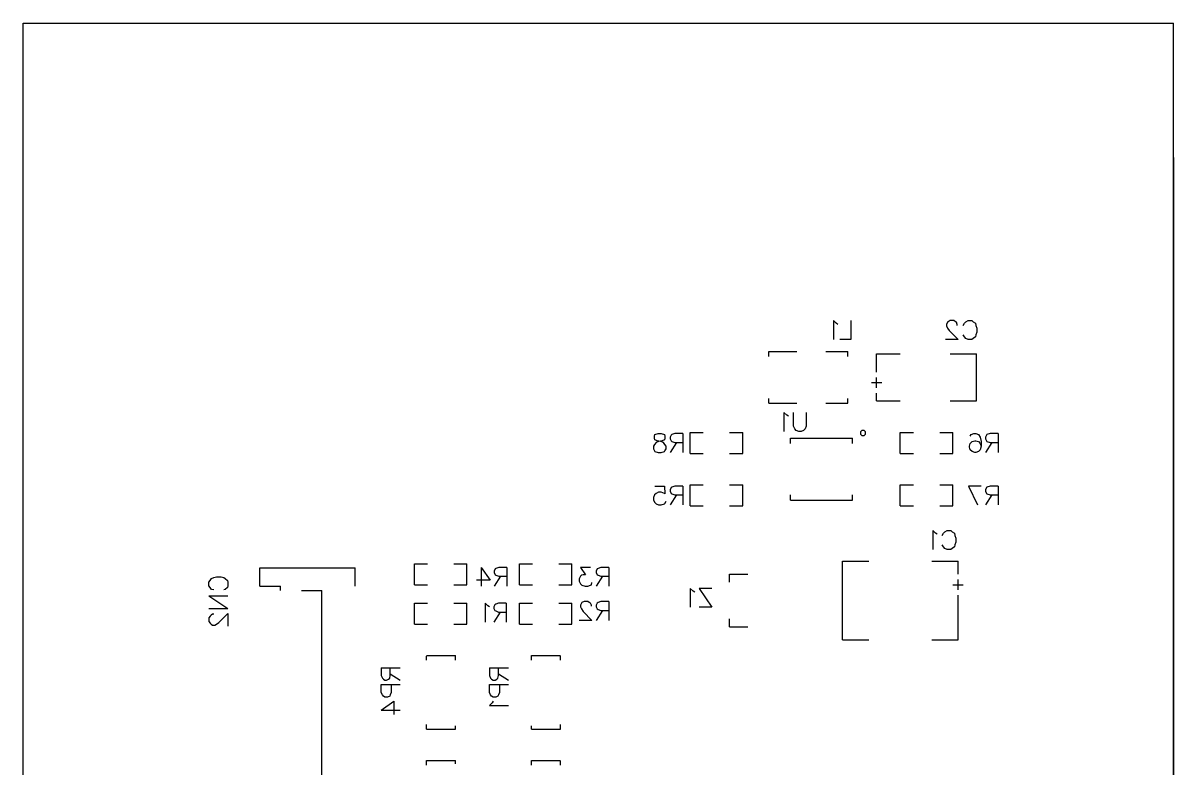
# Model space of a CAD drawing. Extents: x -5.25 to -2.24, y -1.75 to 1.75.
# Drawn here: x -5.246 to -3.055, y 0.327 to 1.748 of the extents above; entities that cross this region are included whole.
import ezdxf

# ---------------------------------------------------------------- set-up
doc = ezdxf.new("R2010")
doc.units = 0
doc.layers.add('gbo', color=1, linetype='CONTINUOUS')
doc.layers.add('gm1', color=3, linetype='CONTINUOUS')

msp = doc.modelspace()

# ---------------------------------------------------------------- linework, layer by layer
at = {"layer": 'gbo', "color": 1}
for points in [[(-5.246, 1.748), (-3.056, 1.748)], [(-5.246, 1.748), (-3.056, 1.748)], [(-5.246, -1.752), (-5.246, 1.748)], [(-3.056, -1.752), (-3.056, 1.748)], [(-3.056, -1.752), (-3.056, 1.748)], [(-3.056, -1.752), (-3.056, 1.553)], [(-3.055, -1.552), (-3.055, 1.492)], [(-3.695, 1.174), (-3.698, 1.176), (-3.703, 1.181), (-3.703, 1.145)], [(-3.67, 1.181), (-3.67, 1.145), (-3.691, 1.145)], [(-3.468, 1.172), (-3.468, 1.174), (-3.469, 1.178), (-3.471, 1.179), (-3.474, 1.181), (-3.481, 1.181), (-3.485, 1.179), (-3.486, 1.178), (-3.488, 1.174), (-3.488, 1.171), (-3.486, 1.167), (-3.483, 1.162), (-3.466, 1.145), (-3.49, 1.145)], [(-3.456, 1.172), (-3.454, 1.176), (-3.451, 1.179), (-3.447, 1.181), (-3.44, 1.181), (-3.437, 1.179), (-3.433, 1.176), (-3.432, 1.172), (-3.43, 1.167), (-3.43, 1.159), (-3.432, 1.154), (-3.433, 1.15), (-3.437, 1.147), (-3.44, 1.145), (-3.447, 1.145), (-3.451, 1.147), (-3.454, 1.15), (-3.456, 1.154)], [(-3.826, 1.122), (-3.773, 1.122)], [(-3.826, 1.113), (-3.826, 1.122)], [(-3.718, 1.122), (-3.676, 1.122)], [(-3.676, 1.113), (-3.676, 1.122)], [(-3.621, 1.083), (-3.621, 1.118)], [(-3.621, 1.118), (-3.576, 1.118)], [(-3.481, 1.118), (-3.431, 1.118)], [(-3.431, 1.028), (-3.431, 1.118)], [(-3.631, 1.063), (-3.611, 1.063)], [(-3.621, 1.053), (-3.621, 1.073)], [(-3.826, 1.024), (-3.826, 1.033)], [(-3.676, 1.024), (-3.676, 1.033)], [(-3.621, 1.028), (-3.621, 1.043)], [(-3.826, 1.024), (-3.773, 1.024)], [(-3.718, 1.024), (-3.676, 1.024)], [(-3.621, 1.028), (-3.576, 1.028)], [(-3.481, 1.028), (-3.431, 1.028)], [(-3.789, 0.999), (-3.792, 1.001), (-3.798, 1.006), (-3.798, 0.97)], [(-3.755, 1.006), (-3.755, 0.98), (-3.757, 0.975), (-3.76, 0.972), (-3.765, 0.97), (-3.769, 0.97), (-3.774, 0.972), (-3.777, 0.975), (-3.779, 0.98), (-3.779, 1.006)], [(-4.031, 0.966), (-4.025, 0.964), (-4.024, 0.961), (-4.024, 0.957), (-4.025, 0.954), (-4.029, 0.952), (-4.036, 0.951), (-4.041, 0.949), (-4.044, 0.945), (-4.046, 0.942), (-4.046, 0.937), (-4.044, 0.933), (-4.043, 0.932), (-4.037, 0.93), (-4.031, 0.93), (-4.025, 0.932), (-4.024, 0.933), (-4.022, 0.937), (-4.022, 0.942), (-4.024, 0.945), (-4.027, 0.949), (-4.032, 0.951), (-4.039, 0.952), (-4.043, 0.954), (-4.044, 0.957), (-4.044, 0.961), (-4.043, 0.964), (-4.037, 0.966), (-4.031, 0.966)], [(-3.99, 0.966), (-4.005, 0.966), (-4.011, 0.964), (-4.012, 0.963), (-4.014, 0.959), (-4.014, 0.956), (-4.012, 0.952), (-4.011, 0.951), (-4.005, 0.949), (-3.99, 0.949)], [(-3.99, 0.966), (-3.99, 0.93)], [(-3.976, 0.968), (-3.951, 0.968)], [(-3.976, 0.928), (-3.976, 0.968)], [(-3.901, 0.928), (-3.876, 0.928), (-3.876, 0.968)], [(-3.901, 0.968), (-3.876, 0.968)], [(-3.576, 0.968), (-3.551, 0.968)], [(-3.576, 0.928), (-3.576, 0.968)], [(-3.501, 0.928), (-3.476, 0.928), (-3.476, 0.968)], [(-3.501, 0.968), (-3.476, 0.968)], [(-3.443, 0.961), (-3.441, 0.964), (-3.436, 0.966), (-3.432, 0.966), (-3.427, 0.964), (-3.424, 0.959), (-3.422, 0.951), (-3.422, 0.942), (-3.424, 0.935), (-3.427, 0.932), (-3.432, 0.93), (-3.434, 0.93), (-3.439, 0.932), (-3.443, 0.935), (-3.444, 0.94), (-3.444, 0.942), (-3.443, 0.947), (-3.439, 0.951), (-3.434, 0.952), (-3.432, 0.952), (-3.427, 0.951), (-3.424, 0.947), (-3.422, 0.942)], [(-3.39, 0.966), (-3.405, 0.966), (-3.411, 0.964), (-3.412, 0.963), (-3.414, 0.959), (-3.414, 0.956), (-3.412, 0.952), (-3.411, 0.951), (-3.405, 0.949), (-3.39, 0.949)], [(-3.39, 0.966), (-3.39, 0.93)], [(-4.002, 0.949), (-4.014, 0.93)], [(-3.785, 0.947), (-3.785, 0.957), (-3.667, 0.957)], [(-3.667, 0.947), (-3.667, 0.957)], [(-3.402, 0.949), (-3.414, 0.93)], [(-3.976, 0.928), (-3.951, 0.928)], [(-3.576, 0.928), (-3.551, 0.928)], [(-4.043, 0.866), (-4.025, 0.866), (-4.024, 0.851), (-4.025, 0.852), (-4.031, 0.854), (-4.036, 0.854), (-4.041, 0.852), (-4.044, 0.849), (-4.046, 0.844), (-4.046, 0.84), (-4.044, 0.835), (-4.041, 0.832), (-4.036, 0.83), (-4.031, 0.83), (-4.025, 0.832), (-4.024, 0.833), (-4.022, 0.837)], [(-3.99, 0.866), (-4.005, 0.866), (-4.011, 0.864), (-4.012, 0.863), (-4.014, 0.859), (-4.014, 0.856), (-4.012, 0.852), (-4.011, 0.851), (-4.005, 0.849), (-3.99, 0.849)], [(-3.99, 0.866), (-3.99, 0.83)], [(-3.976, 0.828), (-3.976, 0.868), (-3.951, 0.868)], [(-3.901, 0.868), (-3.876, 0.868)], [(-3.876, 0.828), (-3.876, 0.868)], [(-3.576, 0.868), (-3.551, 0.868)], [(-3.576, 0.828), (-3.576, 0.868)], [(-3.501, 0.828), (-3.476, 0.828), (-3.476, 0.868)], [(-3.501, 0.868), (-3.476, 0.868)], [(-3.446, 0.866), (-3.429, 0.83)], [(-3.422, 0.866), (-3.446, 0.866)], [(-3.39, 0.866), (-3.405, 0.866), (-3.411, 0.864), (-3.412, 0.863), (-3.414, 0.859), (-3.414, 0.856), (-3.412, 0.852), (-3.411, 0.851), (-3.405, 0.849), (-3.39, 0.849)], [(-3.39, 0.866), (-3.39, 0.83)], [(-4.002, 0.849), (-4.014, 0.83)], [(-3.785, 0.839), (-3.785, 0.849)], [(-3.785, 0.839), (-3.667, 0.839)], [(-3.667, 0.839), (-3.667, 0.849)], [(-3.402, 0.849), (-3.414, 0.83)], [(-3.976, 0.828), (-3.951, 0.828)], [(-3.901, 0.828), (-3.876, 0.828)], [(-3.576, 0.828), (-3.551, 0.828)], [(-3.506, 0.774), (-3.509, 0.776), (-3.514, 0.781), (-3.514, 0.745)], [(-3.496, 0.772), (-3.494, 0.776), (-3.491, 0.779), (-3.487, 0.781), (-3.48, 0.781), (-3.477, 0.779), (-3.473, 0.776), (-3.472, 0.772), (-3.47, 0.767), (-3.47, 0.759), (-3.472, 0.754), (-3.473, 0.75), (-3.477, 0.747), (-3.48, 0.745), (-3.487, 0.745), (-3.491, 0.747), (-3.494, 0.75), (-3.496, 0.754)], [(-4.795, 0.675), (-4.795, 0.71), (-4.614, 0.71)], [(-4.614, 0.675), (-4.614, 0.71)], [(-4.501, 0.718), (-4.476, 0.718)], [(-4.501, 0.678), (-4.501, 0.718)], [(-4.426, 0.678), (-4.401, 0.678), (-4.401, 0.718)], [(-4.426, 0.718), (-4.401, 0.718)], [(-4.374, 0.711), (-4.357, 0.687), (-4.383, 0.687)], [(-4.374, 0.711), (-4.374, 0.675)], [(-4.325, 0.711), (-4.34, 0.711), (-4.346, 0.709), (-4.347, 0.708), (-4.349, 0.704), (-4.349, 0.701), (-4.347, 0.697), (-4.346, 0.696), (-4.34, 0.694), (-4.325, 0.694)], [(-4.325, 0.711), (-4.325, 0.675)], [(-4.301, 0.678), (-4.301, 0.718), (-4.276, 0.718)], [(-4.226, 0.718), (-4.201, 0.718)], [(-4.201, 0.678), (-4.201, 0.718)], [(-4.166, 0.711), (-4.185, 0.711), (-4.175, 0.697), (-4.18, 0.697), (-4.183, 0.696), (-4.185, 0.694), (-4.187, 0.689), (-4.187, 0.685), (-4.185, 0.68), (-4.182, 0.677), (-4.176, 0.675), (-4.171, 0.675), (-4.166, 0.677), (-4.164, 0.678), (-4.163, 0.682)], [(-4.131, 0.711), (-4.146, 0.711), (-4.151, 0.709), (-4.153, 0.708), (-4.155, 0.704), (-4.155, 0.701), (-4.153, 0.697), (-4.151, 0.696), (-4.146, 0.694), (-4.131, 0.694)], [(-4.131, 0.711), (-4.131, 0.675)], [(-3.686, 0.723), (-3.636, 0.723)], [(-3.686, 0.573), (-3.686, 0.723)], [(-3.516, 0.723), (-3.466, 0.723)], [(-3.476, 0.723), (-3.466, 0.723)], [(-3.466, 0.698), (-3.466, 0.723)], [(-4.883, 0.668), (-4.887, 0.669), (-4.89, 0.673), (-4.892, 0.676), (-4.892, 0.683), (-4.89, 0.686), (-4.887, 0.69), (-4.883, 0.692), (-4.878, 0.693), (-4.869, 0.693), (-4.864, 0.692), (-4.861, 0.69), (-4.857, 0.686), (-4.856, 0.683), (-4.856, 0.676), (-4.857, 0.673), (-4.861, 0.669), (-4.864, 0.668)], [(-4.337, 0.694), (-4.349, 0.675)], [(-4.143, 0.694), (-4.155, 0.675)], [(-3.901, 0.698), (-3.866, 0.698)], [(-3.901, 0.683), (-3.901, 0.698)], [(-3.466, 0.668), (-3.466, 0.688)], [(-4.795, 0.675), (-4.756, 0.675)], [(-4.756, 0.667), (-4.756, 0.675)], [(-4.716, 0.667), (-4.677, 0.667)], [(-4.708, 0.06), (-4.677, 0.06), (-4.677, 0.068), (-4.677, 0.092), (-4.677, 0.667)], [(-4.501, 0.678), (-4.476, 0.678)], [(-4.301, 0.678), (-4.276, 0.678)], [(-4.226, 0.678), (-4.201, 0.678)], [(-3.967, 0.664), (-3.97, 0.666), (-3.976, 0.671), (-3.976, 0.635)], [(-3.959, 0.671), (-3.935, 0.635)], [(-3.935, 0.671), (-3.959, 0.671)], [(-3.476, 0.678), (-3.456, 0.678)], [(-3.466, 0.573), (-3.466, 0.658)], [(-4.892, 0.657), (-4.856, 0.657)], [(-4.892, 0.657), (-4.856, 0.633)], [(-4.501, 0.603), (-4.501, 0.643), (-4.476, 0.643)], [(-4.426, 0.643), (-4.401, 0.643)], [(-4.401, 0.603), (-4.401, 0.643)], [(-4.358, 0.636), (-4.361, 0.638), (-4.366, 0.643), (-4.366, 0.607)], [(-4.326, 0.643), (-4.341, 0.643), (-4.346, 0.641), (-4.348, 0.64), (-4.35, 0.636), (-4.35, 0.633), (-4.348, 0.629), (-4.346, 0.628), (-4.341, 0.626), (-4.326, 0.626)], [(-4.326, 0.643), (-4.326, 0.607)], [(-4.301, 0.643), (-4.276, 0.643)], [(-4.301, 0.603), (-4.301, 0.643)], [(-4.226, 0.603), (-4.201, 0.603), (-4.201, 0.643)], [(-4.226, 0.643), (-4.201, 0.643)], [(-4.164, 0.637), (-4.164, 0.639), (-4.166, 0.643), (-4.168, 0.644), (-4.171, 0.646), (-4.178, 0.646), (-4.182, 0.644), (-4.183, 0.643), (-4.185, 0.639), (-4.185, 0.636), (-4.183, 0.632), (-4.18, 0.627), (-4.163, 0.61), (-4.187, 0.61)], [(-4.131, 0.646), (-4.146, 0.646), (-4.151, 0.644), (-4.153, 0.643), (-4.155, 0.639), (-4.155, 0.636), (-4.153, 0.632), (-4.151, 0.631), (-4.146, 0.629), (-4.131, 0.629)], [(-4.131, 0.646), (-4.131, 0.61)], [(-4.892, 0.633), (-4.856, 0.633)], [(-4.883, 0.622), (-4.885, 0.622), (-4.888, 0.62), (-4.89, 0.618), (-4.892, 0.615), (-4.892, 0.608), (-4.89, 0.605), (-4.888, 0.603), (-4.885, 0.601), (-4.881, 0.601), (-4.878, 0.603), (-4.873, 0.606), (-4.856, 0.623), (-4.856, 0.599)], [(-4.338, 0.626), (-4.35, 0.607)], [(-4.143, 0.629), (-4.155, 0.61)], [(-3.935, 0.635), (-3.959, 0.635)], [(-4.501, 0.603), (-4.476, 0.603)], [(-4.426, 0.603), (-4.401, 0.603)], [(-4.301, 0.603), (-4.276, 0.603)], [(-3.901, 0.598), (-3.901, 0.613)], [(-3.901, 0.598), (-3.866, 0.598)], [(-3.686, 0.573), (-3.636, 0.573)], [(-3.516, 0.573), (-3.466, 0.573)], [(-4.478, 0.543), (-4.423, 0.543)], [(-4.478, 0.534), (-4.478, 0.542)], [(-4.423, 0.534), (-4.423, 0.543)], [(-4.278, 0.534), (-4.278, 0.543), (-4.223, 0.543)], [(-4.223, 0.534), (-4.223, 0.542)], [(-4.564, 0.52), (-4.528, 0.52)], [(-4.564, 0.52), (-4.564, 0.505), (-4.562, 0.5), (-4.56, 0.498), (-4.557, 0.496), (-4.554, 0.496), (-4.55, 0.498), (-4.548, 0.5), (-4.547, 0.505), (-4.547, 0.52)], [(-4.547, 0.508), (-4.528, 0.496)], [(-4.358, 0.52), (-4.322, 0.52)], [(-4.358, 0.52), (-4.358, 0.505), (-4.356, 0.5), (-4.354, 0.498), (-4.351, 0.496), (-4.347, 0.496), (-4.344, 0.498), (-4.342, 0.5), (-4.341, 0.505), (-4.341, 0.52)], [(-4.341, 0.508), (-4.322, 0.496)], [(-4.545, 0.488), (-4.545, 0.473), (-4.547, 0.468), (-4.548, 0.466), (-4.552, 0.464), (-4.557, 0.464), (-4.56, 0.466), (-4.562, 0.468), (-4.564, 0.473), (-4.564, 0.488), (-4.528, 0.488)], [(-4.339, 0.488), (-4.339, 0.473), (-4.341, 0.468), (-4.342, 0.466), (-4.346, 0.464), (-4.351, 0.464), (-4.354, 0.466), (-4.356, 0.468), (-4.358, 0.473), (-4.358, 0.488), (-4.322, 0.488)], [(-4.564, 0.439), (-4.54, 0.456), (-4.54, 0.431)], [(-4.564, 0.439), (-4.528, 0.439)], [(-4.351, 0.456), (-4.353, 0.453), (-4.358, 0.448), (-4.322, 0.448)], [(-4.478, 0.403), (-4.478, 0.412)], [(-4.478, 0.403), (-4.423, 0.403), (-4.423, 0.409)], [(-4.278, 0.403), (-4.278, 0.409)], [(-4.278, 0.403), (-4.223, 0.403)], [(-4.223, 0.403), (-4.223, 0.412)], [(-4.478, 0.334), (-4.478, 0.343), (-4.423, 0.343)], [(-4.423, 0.337), (-4.423, 0.343)], [(-4.278, 0.343), (-4.223, 0.343)], [(-4.278, 0.334), (-4.278, 0.343)], [(-4.223, 0.334), (-4.223, 0.342)]]:
    msp.add_lwpolyline(points, dxfattribs=at)
msp.add_lwpolyline([(-3.642, 0.967), (-3.642, 0.967), (-3.642, 0.967, 1), (-3.652, 0.967), (-3.652, 0.967), (-3.652, 0.967, 1), (-3.642, 0.967), (-3.642, 0.967)], format="xyb", dxfattribs=at)
at = {"layer": 'gm1', "color": 3}
for points in [[(-5.246, 1.748), (-3.056, 1.748)], [(-5.246, 1.748), (-3.056, 1.748)], [(-5.246, -1.752), (-5.246, 1.748)], [(-3.056, -1.752), (-3.056, 1.748)], [(-3.056, -1.752), (-3.056, 1.748)], [(-3.056, -1.752), (-3.056, 1.553)], [(-3.055, -1.552), (-3.055, 1.492)]]:
    msp.add_lwpolyline(points, dxfattribs=at)

doc.saveas('drawing.dxf')
